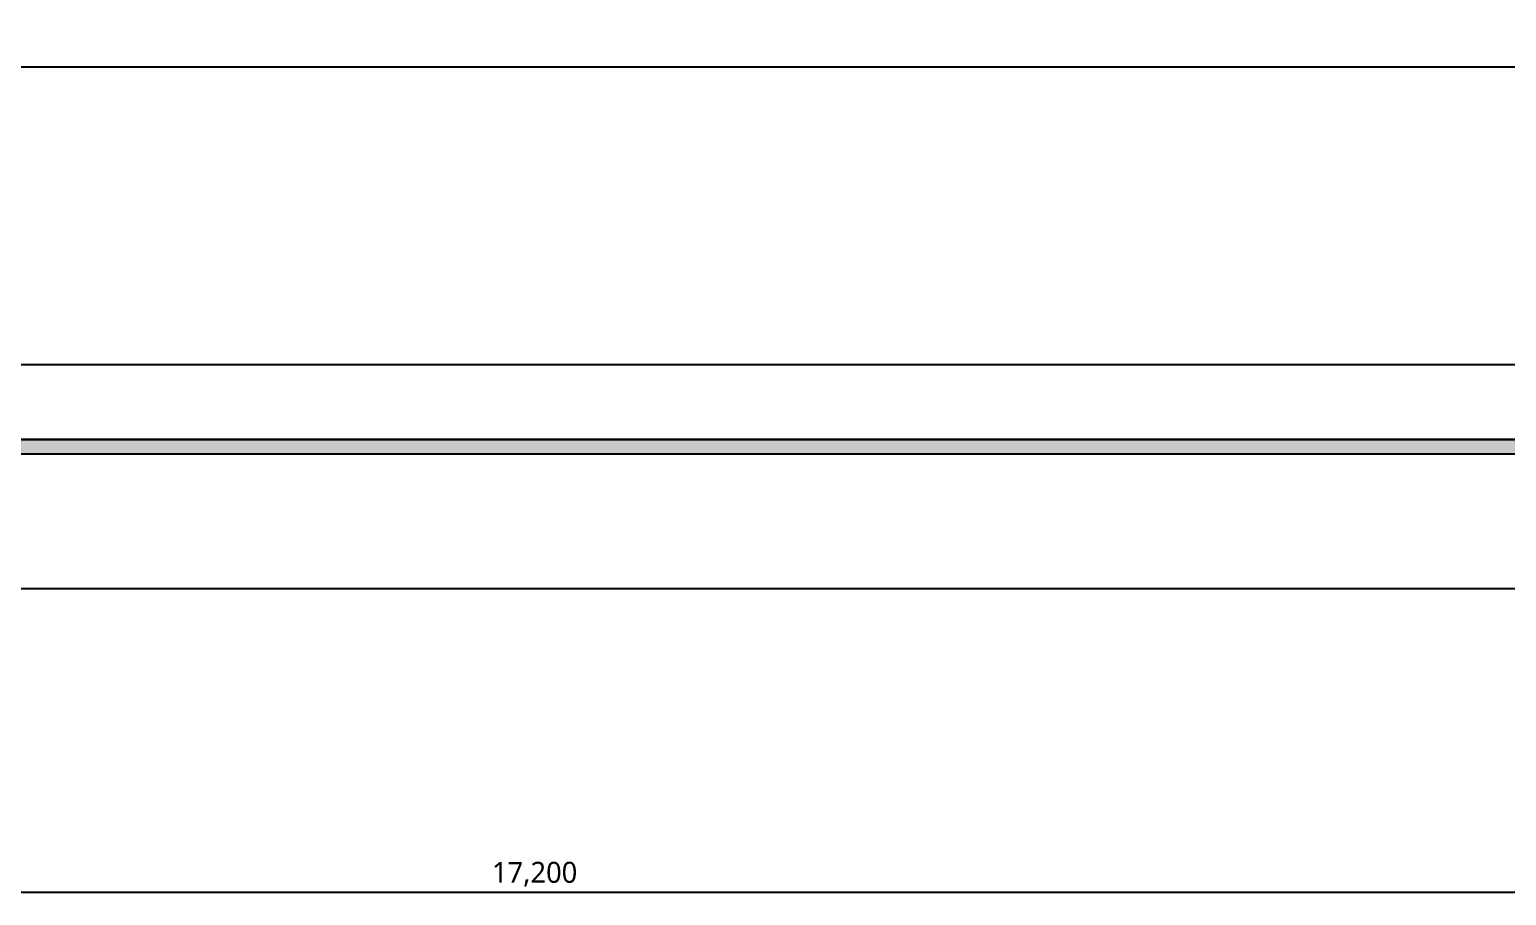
# Model space of a CAD drawing. Header units: metres. Extents: x 11578468 to 47831421, y -58341524 to -14256839.
# Drawn here: x 23841615 to 23849546, y -29102070 to -29097422 of the extents above; entities that cross this region are included whole.
import ezdxf
from ezdxf.enums import TextEntityAlignment as Align

# ---------------------------------------------------------------- set-up
doc = ezdxf.new("R2010")
doc.units = ezdxf.units.M
doc.header["$LTSCALE"] = 50
doc.header["$MEASUREMENT"] = 0
doc.layers.get('0').update_dxf_attribs({"linetype": 'CONTINUOUS'})
doc.layers.get('DEFPOINTS').update_dxf_attribs({"linetype": 'CONTINUOUS'})
for name, color, linetype in [('3.기호.계단선', 30, 'CONTINUOUS'), ('FORM(YOURNAME)-1', 1, 'CONTINUOUS'), ('FORM(YOURNAME)-11', 1, 'CONTINUOUS')]:
    doc.layers.add(name, color=color, linetype=linetype)
doc.layers.add('DIM', color=7, linetype='CONTINUOUS', lineweight=15)
doc.styles.add('N 맑은고딕', font='malgun.ttf')
doc.styles.add('YOURNAME', font='malgun.ttf')
doc.dimstyles.new('JJ IN 45', dxfattribs={"dimscale": 45, "dimtxt": 2.5, "dimasz": 1, "dimexe": 1.25, "dimexo": 1.5, "dimtad": 1, "dimdec": 6, "dimlunit": 6, "dimtxsty": 'N 맑은고딕', "dimblk": 'ARCHTICK', "dimcen": 2.5, "dimclrd": 256, "dimclre": 256, "dimclrt": 256, "dimadec": 0, "dimazin": 0, "dimtfac": 1, "dimtdec": 6, "dimtix": 1, "dimtmove": 0, "dimatfit": 3, "dimldrblk": 'ARCHTICK', "dimfxl": 1, "dimarcsym": 0})

# ---------------------------------------------------------------- blocks, each defined once
blk = doc.blocks.new('_ArchTick')
at = {"color": 0, "linetype": 'ByBlock', "const_width": 0.15}
blk.add_lwpolyline([(-0.5, -0.5), (0.5, 0.5)], dxfattribs=at)
blk = doc.blocks.new('*D406')
at = {"layer": 'DEFPOINTS', "color": 0, "transparency": 16777216}
for p in [(23745702, -29127457), (23728502, -29128057), (23745702, -29128057)]:
    blk.add_point(p, dxfattribs=at)
at = {"layer": 'DIM', "lineweight": -2, "transparency": 16777216}
for p, q in [((23728502, -29127989.5), (23728502, -29127400.8)), ((23745702, -29127989.5), (23745702, -29127400.8)), ((23728502, -29127457), (23745702, -29127457))]:
    blk.add_line(p, q, dxfattribs=at)
at = {"layer": 'DIM', "lineweight": -2, "transparency": 16777216, "xscale": 45, "yscale": 45, "zscale": 45, "rotation": 180}
blk.add_blockref('_ArchTick', (23728502, -29127457), dxfattribs=at)
at = {"layer": 'DIM', "lineweight": -2, "transparency": 16777216, "xscale": 45, "yscale": 45, "zscale": 45}
blk.add_blockref('_ArchTick', (23745702, -29127457), dxfattribs=at)
at = {"layer": 'DIM', "transparency": 16777216, "insert": (23737102, -29127361), "char_height": 112.5, "attachment_point": 5, "style": 'N 맑은고딕'}
blk.add_mtext('17,200', dxfattribs=at)
blk = doc.blocks.new('FORM-ELEVATION')
at = {"layer": 'FORM(YOURNAME)-11'}
h = blk.add_hatch(color=256, dxfattribs=at)
h.dxf.hatch_style = 1
h.paths.add_polyline_path([(-10309, 35708), (71691, 35708), (71691, 35508), (-10309, 35508)])
h.paths.add_polyline_path([(-10309, -21492), (71691, -21492), (71691, -21692), (-10309, -21692)])
at = {"layer": 'DEFPOINTS', "color": 158}
blk.add_lwpolyline([(-10309, -21692), (71691, -21692), (71691, 35708), (-10309, 35708)], close=True, dxfattribs=at)
at = {"layer": 'DEFPOINTS'}
blk.add_lwpolyline([(-8309, 33708), (61071, 33708), (61071, -19692), (-8309, -19692)], close=True, dxfattribs=at)
at = {"layer": 'FORM(YOURNAME)-11', "color": 250}
blk.add_lwpolyline([(-11309, -22692), (72691, -22692), (72691, 36708), (-11309, 36708)], close=True, dxfattribs=at)
at = {"layer": 'FORM(YOURNAME)-11'}
blk.add_lwpolyline([(-10309, 35708), (71691, 35708), (71691, 35508), (-10309, 35508)], close=True, dxfattribs=at)
at = {"layer": 'FORM(YOURNAME)-11', "color": 3, "style": 'YOURNAME'}
for tag, height, p in [('1', 451, (71041, -1219)), ('2', 451, (71041, -1863)), ('3', 451, (71041, -3150)), ('4', 451, (71041, -5081)), ('5', 515, (71041, -7398)), ('6', 515, (71041, -9650)), ('7', 515, (71041, -11903)), ('8', 515, (71041, -14155)), ('9', 515, (71041, -16408)), ('10', 515, (66791, -18596)), ('11', 515, (71041, -18660)), ('12', 515, (66791, -20848)), ('13', 515, (71041, -20848))]:
    blk.add_attdef(tag, text='', height=height, dxfattribs=at).set_placement(p, align=Align.MIDDLE_RIGHT)
blk = doc.blocks.new('sdagdgds')
at = {"layer": 'DIM'}
dim = blk.add_linear_dim(base=(23745702, -29127457), p1=(23728502, -29128057), p2=(23745702, -29128057), dimstyle='JJ IN 45', dxfattribs=at)
dim.commit()
dim.dimension.update_dxf_attribs({"geometry": '*D406', "text_midpoint": (23737102, -29127361.0081521794)})

msp = doc.modelspace()

# ---------------------------------------------------------------- block references
at = {"layer": '3.기호.계단선'}
msp.add_blockref('sdagdgds', (107225.7, 25404.7), dxfattribs=at)
at = {"layer": 'FORM(YOURNAME)-1', "xscale": 0.4, "yscale": 0.4, "zscale": 0.4}
for p in [(23831853.2, -29088545.2), (23831853.2, -29113905.2)]:
    msp.add_blockref('FORM-ELEVATION', p, dxfattribs=at)

doc.saveas('drawing.dxf')
